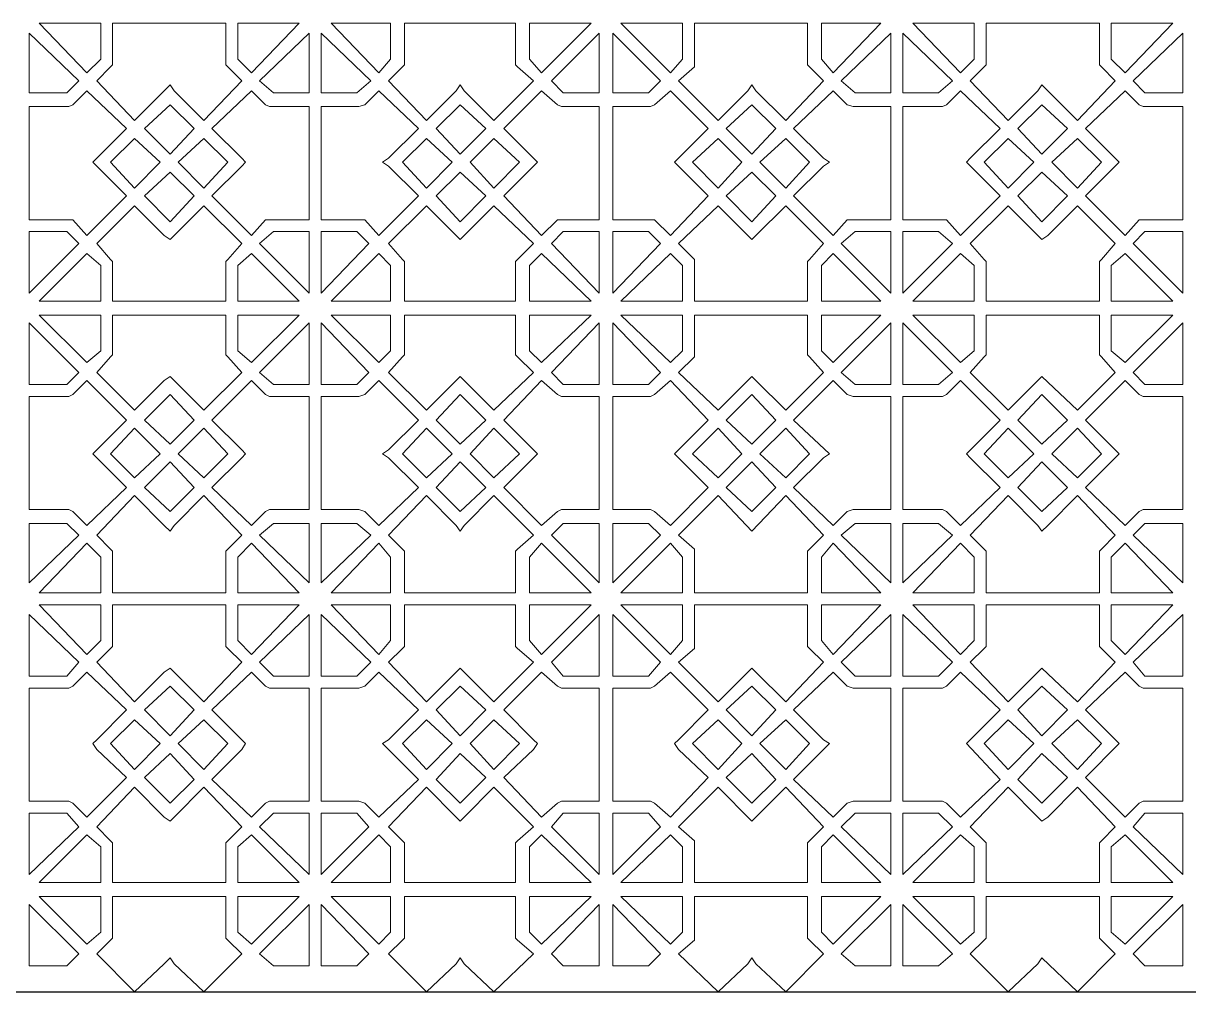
# Model space of a CAD drawing. Extents: x -66030 to 95157, y -13132 to 45879.
# Drawn here: x 44302 to 46595, y 24423 to 26329 of the extents above; entities that cross this region are included whole.
import ezdxf

# ---------------------------------------------------------------- set-up
doc = ezdxf.new("R2010")
doc.units = 0
doc.header["$LTSCALE"] = 100
doc.header["$MEASUREMENT"] = 0
doc.layers.get('0').update_dxf_attribs({"linetype": 'CONTINUOUS'})
doc.layers.add('3', color=11, linetype='CONTINUOUS')

msp = doc.modelspace()

# ---------------------------------------------------------------- linework, layer by layer
at = {"lineweight": 0}
for points in [[(44333.7, 26328.7), (44454.8, 26328.7), (44454.8, 26258.4), (44427.4, 26231), (44333.7, 26328.7)], [(44447, 26215.4), (44474.3, 26242.8), (44478.2, 26246.7), (44478.2, 26328.7), (44700.9, 26328.7), (44700.9, 26246.7), (44704.8, 26242.8), (44732.1, 26215.4), (44657.9, 26137.3), (44599.3, 26195.9), (44591.5, 26207.6), (44579.8, 26195.9), (44521.2, 26137.3), (44447, 26215.4)], [(44724.3, 26328.7), (44845.4, 26328.7), (44751.6, 26231), (44724.3, 26258.4), (44724.3, 26328.7)], [(44907.9, 26328.7), (45025.1, 26328.7), (45025.1, 26258.4), (45001.6, 26231), (44907.9, 26328.7)], [(45271.1, 26328.7), (45271.1, 26246.7), (45275, 26242.8), (45306.3, 26215.4), (45228.2, 26137.3), (45169.6, 26195.9), (45161.8, 26207.6), (45154, 26195.9), (45095.4, 26137.3), (45021.2, 26215.4), (45048.5, 26242.8), (45052.4, 26246.7), (45052.4, 26328.7), (45271.1, 26328.7)], [(45321.9, 26231), (45298.5, 26258.4), (45298.5, 26328.7), (45419.6, 26328.7), (45321.9, 26231)], [(45478.2, 26328.7), (45599.2, 26328.7), (45599.2, 26258.4), (45575.8, 26231), (45478.2, 26328.7)], [(45591.4, 26215.4), (45622.7, 26242.8), (45622.7, 26246.7), (45622.7, 26328.7), (45845.3, 26328.7), (45845.3, 26246.7), (45849.2, 26242.8), (45876.6, 26215.4), (45802.4, 26137.3), (45743.8, 26195.9), (45735.9, 26207.6), (45728.1, 26195.9), (45669.5, 26137.3), (45591.4, 26215.4)], [(45872.7, 26328.7), (45989.8, 26328.7), (45896.1, 26231), (45872.7, 26258.4), (45872.7, 26328.7)], [(46052.3, 26328.7), (46173.4, 26328.7), (46173.4, 26258.4), (46146.1, 26231), (46052.3, 26328.7)], [(46419.5, 26328.7), (46419.5, 26246.7), (46423.4, 26242.8), (46450.7, 26215.4), (46376.5, 26137.3), (46306.2, 26207.6), (46298.4, 26195.9), (46239.8, 26137.3), (46165.6, 26215.4), (46192.9, 26242.8), (46196.9, 26246.7), (46196.9, 26328.7), (46419.5, 26328.7)], [(46470.3, 26231), (46442.9, 26258.4), (46442.9, 26328.7), (46564, 26328.7), (46470.3, 26231)], [(44314.2, 26192), (44314.2, 26309.2), (44411.8, 26215.4), (44388.4, 26192), (44314.2, 26192)], [(44864.9, 26309.2), (44864.9, 26192), (44794.6, 26192), (44767.3, 26215.4), (44864.9, 26309.2)], [(44888.4, 26192), (44888.4, 26309.2), (44986, 26215.4), (44958.7, 26192), (44888.4, 26192)], [(45435.2, 26192), (45364.9, 26192), (45341.4, 26215.4), (45435.2, 26309.2), (45435.2, 26192)], [(45462.5, 26192), (45462.5, 26309.2), (45556.3, 26215.4), (45532.8, 26192), (45462.5, 26192)], [(46009.4, 26309.2), (46009.4, 26192), (45939.1, 26192), (45911.7, 26215.4), (46009.4, 26309.2)], [(46032.8, 26192), (46032.8, 26309.2), (46130.5, 26215.4), (46103.1, 26192), (46032.8, 26192)], [(46583.5, 26192), (46509.3, 26192), (46485.9, 26215.4), (46583.5, 26309.2), (46583.5, 26192)], [(44314.2, 26164.6), (44392.3, 26164.6), (44400.1, 26168.5), (44427.4, 26195.9), (44505.6, 26121.7), (44447, 26063.1), (44439.2, 26055.3), (44447, 26047.5), (44505.6, 25988.9), (44427.4, 25910.7), (44400.1, 25942), (44392.3, 25942), (44314.2, 25942), (44314.2, 26164.6)], [(44864.9, 26164.6), (44864.9, 25942), (44786.8, 25942), (44779, 25942), (44751.6, 25910.7), (44673.5, 25988.9), (44732.1, 26047.5), (44739.9, 26055.3), (44732.1, 26063.1), (44673.5, 26121.7), (44751.6, 26195.9), (44779, 26168.5), (44786.8, 26164.6), (44864.9, 26164.6)], [(44888.4, 25942), (44888.4, 26164.6), (44962.6, 26164.6), (44974.3, 26168.5), (45001.6, 26195.9), (45079.7, 26121.7), (45021.2, 26063.1), (45009.4, 26055.3), (45021.2, 26047.5), (45079.7, 25988.9), (45001.6, 25910.7), (44974.3, 25942), (44962.6, 25942), (44888.4, 25942)], [(45321.9, 26195.9), (45353.2, 26168.5), (45361, 26164.6), (45435.2, 26164.6), (45435.2, 25942), (45361, 25942), (45353.2, 25942), (45321.9, 25910.7), (45247.7, 25988.9), (45306.3, 26047.5), (45314.1, 26055.3), (45306.3, 26063.1), (45247.7, 26121.7), (45321.9, 26195.9)], [(45462.5, 26164.6), (45536.7, 26164.6), (45544.6, 26168.5), (45575.8, 26195.9), (45650, 26121.7), (45591.4, 26063.1), (45583.6, 26055.3), (45591.4, 26047.5), (45650, 25988.9), (45575.8, 25910.7), (45544.6, 25942), (45536.7, 25942), (45462.5, 25942), (45462.5, 26164.6)], [(46009.4, 26164.6), (46009.4, 25942), (45935.2, 25942), (45923.4, 25942), (45896.1, 25910.7), (45818, 25988.9), (45876.6, 26047.5), (45888.3, 26055.3), (45876.6, 26063.1), (45818, 26121.7), (45896.1, 26195.9), (45923.4, 26168.5), (45935.2, 26164.6), (46009.4, 26164.6)], [(46032.8, 25942), (46032.8, 26164.6), (46110.9, 26164.6), (46118.7, 26168.5), (46146.1, 26195.9), (46224.2, 26121.7), (46165.6, 26063.1), (46157.8, 26055.3), (46224.2, 25988.9), (46146.1, 25910.7), (46118.7, 25942), (46110.9, 25942), (46032.8, 25942)], [(46470.3, 26195.9), (46497.6, 26168.5), (46505.4, 26164.6), (46583.5, 26164.6), (46583.5, 25942), (46505.4, 25942), (46497.6, 25942), (46470.3, 25910.7), (46392.2, 25988.9), (46458.6, 26055.3), (46392.2, 26121.7), (46470.3, 26195.9)], [(44591.5, 26168.5), (44638.4, 26121.7), (44591.5, 26070.9), (44540.7, 26121.7), (44591.5, 26168.5)], [(45161.8, 26168.5), (45212.5, 26121.7), (45161.8, 26070.9), (45114.9, 26121.7), (45161.8, 26168.5)], [(45735.9, 26168.5), (45782.8, 26121.7), (45735.9, 26070.9), (45685.2, 26121.7), (45735.9, 26168.5)], [(46306.2, 26168.5), (46357, 26121.7), (46306.2, 26070.9), (46259.3, 26121.7), (46306.2, 26168.5)], [(44521.2, 26004.5), (44474.3, 26055.3), (44521.2, 26102.1), (44572, 26055.3), (44521.2, 26004.5)], [(44657.9, 26102.1), (44704.8, 26055.3), (44657.9, 26004.5), (44607.1, 26055.3), (44657.9, 26102.1)], [(45095.4, 26004.5), (45048.5, 26055.3), (45095.4, 26102.1), (45146.1, 26055.3), (45095.4, 26004.5)], [(45228.2, 26102.1), (45279, 26055.3), (45228.2, 26004.5), (45181.3, 26055.3), (45228.2, 26102.1)], [(45669.5, 26004.5), (45618.8, 26055.3), (45669.5, 26102.1), (45716.4, 26055.3), (45669.5, 26004.5)], [(45802.4, 26102.1), (45849.2, 26055.3), (45802.4, 26004.5), (45751.6, 26055.3), (45802.4, 26102.1)], [(46239.8, 26004.5), (46192.9, 26055.3), (46239.8, 26102.1), (46290.6, 26055.3), (46239.8, 26004.5)], [(46376.5, 26102.1), (46423.4, 26055.3), (46376.5, 26004.5), (46325.7, 26055.3), (46376.5, 26102.1)], [(44638.4, 25988.9), (44591.5, 25938.1), (44540.7, 25988.9), (44591.5, 26035.7), (44638.4, 25988.9)], [(45212.5, 25988.9), (45161.8, 25938.1), (45114.9, 25988.9), (45161.8, 26035.7), (45212.5, 25988.9)], [(45782.8, 25988.9), (45735.9, 25938.1), (45685.2, 25988.9), (45735.9, 26035.7), (45782.8, 25988.9)], [(46357, 25988.9), (46306.2, 25938.1), (46259.3, 25988.9), (46306.2, 26035.7), (46357, 25988.9)], [(44700.9, 25781.9), (44478.2, 25781.9), (44478.2, 25860), (44474.3, 25863.9), (44447, 25895.1), (44521.2, 25969.3), (44579.8, 25910.7), (44591.5, 25902.9), (44599.3, 25910.7), (44657.9, 25969.3), (44732.1, 25895.1), (44704.8, 25863.9), (44700.9, 25860), (44700.9, 25781.9)], [(45271.1, 25781.9), (45052.4, 25781.9), (45052.4, 25860), (45048.5, 25863.9), (45021.2, 25895.1), (45095.4, 25969.3), (45154, 25910.7), (45161.8, 25902.9), (45169.6, 25910.7), (45228.2, 25969.3), (45306.3, 25895.1), (45275, 25863.9), (45271.1, 25860), (45271.1, 25781.9)], [(45845.3, 25781.9), (45622.7, 25781.9), (45622.7, 25860), (45622.7, 25863.9), (45591.4, 25895.1), (45669.5, 25969.3), (45735.9, 25902.9), (45743.8, 25910.7), (45802.4, 25969.3), (45876.6, 25895.1), (45849.2, 25863.9), (45845.3, 25860), (45845.3, 25781.9)], [(46419.5, 25781.9), (46196.9, 25781.9), (46196.9, 25860), (46192.9, 25863.9), (46165.6, 25895.1), (46239.8, 25969.3), (46298.4, 25910.7), (46306.2, 25902.9), (46317.9, 25910.7), (46376.5, 25969.3), (46450.7, 25895.1), (46423.4, 25863.9), (46419.5, 25860), (46419.5, 25781.9)], [(44314.2, 25797.5), (44314.2, 25918.6), (44388.4, 25918.6), (44411.8, 25895.1), (44314.2, 25797.5)], [(44864.9, 25918.6), (44864.9, 25797.5), (44767.3, 25895.1), (44794.6, 25918.6), (44864.9, 25918.6)], [(44888.4, 25797.5), (44888.4, 25918.6), (44958.7, 25918.6), (44982.1, 25895.1), (44888.4, 25797.5)], [(45435.2, 25918.6), (45435.2, 25797.5), (45341.4, 25895.1), (45364.9, 25918.6), (45435.2, 25918.6)], [(45556.3, 25895.1), (45462.5, 25797.5), (45462.5, 25918.6), (45532.8, 25918.6), (45556.3, 25895.1)], [(46009.4, 25918.6), (46009.4, 25797.5), (45911.7, 25895.1), (45939.1, 25918.6), (46009.4, 25918.6)], [(46032.8, 25797.5), (46032.8, 25918.6), (46103.1, 25918.6), (46130.5, 25895.1), (46032.8, 25797.5)], [(46583.5, 25797.5), (46485.9, 25895.1), (46509.3, 25918.6), (46583.5, 25918.6), (46583.5, 25797.5)], [(44454.8, 25781.9), (44333.7, 25781.9), (44427.4, 25875.6), (44454.8, 25852.2), (44454.8, 25781.9)], [(44845.4, 25781.9), (44724.3, 25781.9), (44724.3, 25852.2), (44751.6, 25875.6), (44845.4, 25781.9)], [(45025.1, 25781.9), (44907.9, 25781.9), (45001.6, 25875.6), (45025.1, 25852.2), (45025.1, 25781.9)], [(45419.6, 25781.9), (45298.5, 25781.9), (45298.5, 25852.2), (45321.9, 25875.6), (45419.6, 25781.9)], [(45599.2, 25781.9), (45478.2, 25781.9), (45575.8, 25875.6), (45599.2, 25852.2), (45599.2, 25781.9)], [(45989.8, 25781.9), (45872.7, 25781.9), (45872.7, 25852.2), (45896.1, 25875.6), (45989.8, 25781.9)], [(46173.4, 25781.9), (46052.3, 25781.9), (46146.1, 25875.6), (46173.4, 25852.2), (46173.4, 25781.9)], [(46564, 25781.9), (46442.9, 25781.9), (46442.9, 25852.2), (46470.3, 25875.6), (46564, 25781.9)], [(44333.7, 25754.5), (44454.8, 25754.5), (44454.8, 25684.2), (44427.4, 25660.8), (44333.7, 25754.5)], [(44478.2, 25754.5), (44700.9, 25754.5), (44700.9, 25676.4), (44704.8, 25672.5), (44732.1, 25641.2), (44657.9, 25567), (44599.3, 25625.6), (44591.5, 25633.4), (44579.8, 25625.6), (44521.2, 25567), (44447, 25641.2), (44474.3, 25672.5), (44478.2, 25676.4), (44478.2, 25754.5)], [(44724.3, 25754.5), (44845.4, 25754.5), (44751.6, 25660.8), (44724.3, 25684.2), (44724.3, 25754.5)], [(44907.9, 25754.5), (45025.1, 25754.5), (45025.1, 25684.2), (45001.6, 25660.8), (44907.9, 25754.5)], [(45052.4, 25754.5), (45271.1, 25754.5), (45271.1, 25676.4), (45275, 25672.5), (45306.3, 25641.2), (45228.2, 25567), (45169.6, 25625.6), (45161.8, 25633.4), (45154, 25625.6), (45095.4, 25567), (45021.2, 25641.2), (45048.5, 25672.5), (45052.4, 25676.4), (45052.4, 25754.5)], [(45298.5, 25754.5), (45419.6, 25754.5), (45321.9, 25660.8), (45298.5, 25684.2), (45298.5, 25754.5)], [(45478.2, 25754.5), (45599.2, 25754.5), (45599.2, 25684.2), (45575.8, 25660.8), (45478.2, 25754.5)], [(45622.7, 25754.5), (45845.3, 25754.5), (45845.3, 25676.4), (45849.2, 25672.5), (45876.6, 25641.2), (45802.4, 25567), (45743.8, 25625.6), (45735.9, 25633.4), (45728.1, 25625.6), (45669.5, 25567), (45591.4, 25641.2), (45622.7, 25672.5), (45622.7, 25676.4), (45622.7, 25754.5)], [(45872.7, 25754.5), (45989.8, 25754.5), (45896.1, 25660.8), (45872.7, 25684.2), (45872.7, 25754.5)], [(46052.3, 25754.5), (46173.4, 25754.5), (46173.4, 25684.2), (46146.1, 25660.8), (46052.3, 25754.5)], [(46196.9, 25754.5), (46419.5, 25754.5), (46419.5, 25676.4), (46423.4, 25672.5), (46450.7, 25641.2), (46376.5, 25567), (46306.2, 25633.4), (46298.4, 25625.6), (46239.8, 25567), (46165.6, 25641.2), (46192.9, 25672.5), (46196.9, 25676.4), (46196.9, 25754.5)], [(46442.9, 25754.5), (46564, 25754.5), (46470.3, 25660.8), (46442.9, 25684.2), (46442.9, 25754.5)], [(44314.2, 25617.8), (44314.2, 25738.9), (44411.8, 25641.2), (44388.4, 25617.8), (44314.2, 25617.8)], [(44864.9, 25738.9), (44864.9, 25617.8), (44794.6, 25617.8), (44767.3, 25641.2), (44864.9, 25738.9)], [(44888.4, 25617.8), (44888.4, 25738.9), (44982.1, 25641.2), (44958.7, 25617.8), (44888.4, 25617.8)], [(45435.2, 25738.9), (45435.2, 25617.8), (45364.9, 25617.8), (45341.4, 25641.2), (45435.2, 25738.9)], [(45462.5, 25738.9), (45556.3, 25641.2), (45532.8, 25617.8), (45462.5, 25617.8), (45462.5, 25738.9)], [(46009.4, 25738.9), (46009.4, 25617.8), (45939.1, 25617.8), (45911.7, 25641.2), (46009.4, 25738.9)], [(46032.8, 25617.8), (46032.8, 25738.9), (46130.5, 25641.2), (46103.1, 25617.8), (46032.8, 25617.8)], [(46485.9, 25641.2), (46583.5, 25738.9), (46583.5, 25617.8), (46509.3, 25617.8), (46485.9, 25641.2)], [(44427.4, 25340.5), (44400.1, 25367.8), (44392.3, 25371.7), (44314.2, 25371.7), (44314.2, 25594.4), (44392.3, 25594.4), (44400.1, 25598.3), (44427.4, 25625.6), (44505.6, 25547.5), (44447, 25488.9), (44439.2, 25481.1), (44447, 25473.3), (44505.6, 25414.7), (44427.4, 25340.5)], [(44864.9, 25594.4), (44864.9, 25371.7), (44786.8, 25371.7), (44779, 25367.8), (44751.6, 25340.5), (44673.5, 25414.7), (44732.1, 25473.3), (44739.9, 25481.1), (44732.1, 25488.9), (44673.5, 25547.5), (44751.6, 25625.6), (44779, 25598.3), (44786.8, 25594.4), (44864.9, 25594.4)], [(44888.4, 25371.7), (44888.4, 25594.4), (44962.6, 25594.4), (44974.3, 25598.3), (45001.6, 25625.6), (45079.7, 25547.5), (45021.2, 25488.9), (45009.4, 25481.1), (45021.2, 25473.3), (45079.7, 25414.7), (45001.6, 25340.5), (44974.3, 25367.8), (44962.6, 25371.7), (44888.4, 25371.7)], [(45435.2, 25371.7), (45361, 25371.7), (45353.2, 25367.8), (45321.9, 25340.5), (45247.7, 25414.7), (45306.3, 25473.3), (45314.1, 25481.1), (45306.3, 25488.9), (45247.7, 25547.5), (45321.9, 25625.6), (45353.2, 25598.3), (45361, 25594.4), (45435.2, 25594.4), (45435.2, 25371.7)], [(45575.8, 25340.5), (45544.6, 25367.8), (45536.7, 25371.7), (45462.5, 25371.7), (45462.5, 25594.4), (45536.7, 25594.4), (45544.6, 25598.3), (45575.8, 25625.6), (45650, 25547.5), (45591.4, 25488.9), (45583.6, 25481.1), (45591.4, 25473.3), (45650, 25414.7), (45575.8, 25340.5)], [(46009.4, 25594.4), (46009.4, 25371.7), (45935.2, 25371.7), (45923.4, 25367.8), (45896.1, 25340.5), (45818, 25414.7), (45876.6, 25473.3), (45888.3, 25481.1), (45818, 25547.5), (45896.1, 25625.6), (45923.4, 25598.3), (45935.2, 25594.4), (46009.4, 25594.4)], [(46032.8, 25371.7), (46032.8, 25594.4), (46110.9, 25594.4), (46118.7, 25598.3), (46146.1, 25625.6), (46224.2, 25547.5), (46157.8, 25481.1), (46165.6, 25473.3), (46224.2, 25414.7), (46146.1, 25340.5), (46118.7, 25367.8), (46110.9, 25371.7), (46032.8, 25371.7)], [(46583.5, 25371.7), (46505.4, 25371.7), (46497.6, 25367.8), (46470.3, 25340.5), (46392.2, 25414.7), (46450.7, 25473.3), (46458.6, 25481.1), (46450.7, 25488.9), (46392.2, 25547.5), (46470.3, 25625.6), (46497.6, 25598.3), (46505.4, 25594.4), (46583.5, 25594.4), (46583.5, 25371.7)], [(44540.7, 25547.5), (44591.5, 25598.3), (44638.4, 25547.5), (44591.5, 25500.6), (44540.7, 25547.5)], [(45114.9, 25547.5), (45161.8, 25598.3), (45212.5, 25547.5), (45161.8, 25500.6), (45114.9, 25547.5)], [(45685.2, 25547.5), (45735.9, 25598.3), (45782.8, 25547.5), (45735.9, 25500.6), (45685.2, 25547.5)], [(46259.3, 25547.5), (46306.2, 25598.3), (46357, 25547.5), (46306.2, 25500.6), (46259.3, 25547.5)], [(44521.2, 25434.2), (44474.3, 25481.1), (44521.2, 25531.9), (44572, 25481.1), (44521.2, 25434.2)], [(44657.9, 25531.9), (44704.8, 25481.1), (44657.9, 25434.2), (44607.1, 25481.1), (44657.9, 25531.9)], [(45095.4, 25434.2), (45048.5, 25481.1), (45095.4, 25531.9), (45146.1, 25481.1), (45095.4, 25434.2)], [(45228.2, 25531.9), (45279, 25481.1), (45228.2, 25434.2), (45181.3, 25481.1), (45228.2, 25531.9)], [(45669.5, 25434.2), (45618.8, 25481.1), (45669.5, 25531.9), (45716.4, 25481.1), (45669.5, 25434.2)], [(45802.4, 25531.9), (45849.2, 25481.1), (45802.4, 25434.2), (45751.6, 25481.1), (45802.4, 25531.9)], [(46239.8, 25434.2), (46192.9, 25481.1), (46239.8, 25531.9), (46290.6, 25481.1), (46239.8, 25434.2)], [(46376.5, 25531.9), (46423.4, 25481.1), (46376.5, 25434.2), (46325.7, 25481.1), (46376.5, 25531.9)], [(44591.5, 25367.8), (44540.7, 25414.7), (44591.5, 25465.5), (44638.4, 25414.7), (44591.5, 25367.8)], [(45161.8, 25367.8), (45114.9, 25414.7), (45161.8, 25465.5), (45212.5, 25414.7), (45161.8, 25367.8)], [(45735.9, 25367.8), (45685.2, 25414.7), (45735.9, 25465.5), (45782.8, 25414.7), (45735.9, 25367.8)], [(46306.2, 25367.8), (46259.3, 25414.7), (46306.2, 25465.5), (46357, 25414.7), (46306.2, 25367.8)], [(44478.2, 25207.7), (44478.2, 25289.7), (44474.3, 25293.6), (44447, 25320.9), (44521.2, 25399.1), (44579.8, 25340.5), (44591.5, 25328.8), (44599.3, 25340.5), (44657.9, 25399.1), (44732.1, 25320.9), (44704.8, 25293.6), (44700.9, 25289.7), (44700.9, 25207.7), (44478.2, 25207.7)], [(45306.3, 25320.9), (45275, 25293.6), (45271.1, 25289.7), (45271.1, 25207.7), (45052.4, 25207.7), (45052.4, 25289.7), (45048.5, 25293.6), (45021.2, 25320.9), (45095.4, 25399.1), (45154, 25340.5), (45161.8, 25328.8), (45169.6, 25340.5), (45228.2, 25399.1), (45306.3, 25320.9)], [(45622.7, 25207.7), (45622.7, 25289.7), (45622.7, 25293.6), (45591.4, 25320.9), (45669.5, 25399.1), (45735.9, 25328.8), (45802.4, 25399.1), (45876.6, 25320.9), (45849.2, 25293.6), (45845.3, 25289.7), (45845.3, 25207.7), (45622.7, 25207.7)], [(46450.7, 25320.9), (46423.4, 25293.6), (46419.5, 25289.7), (46419.5, 25207.7), (46196.9, 25207.7), (46196.9, 25289.7), (46192.9, 25293.6), (46165.6, 25320.9), (46239.8, 25399.1), (46298.4, 25340.5), (46306.2, 25328.8), (46317.9, 25340.5), (46376.5, 25399.1), (46450.7, 25320.9)], [(44314.2, 25344.4), (44388.4, 25344.4), (44411.8, 25320.9), (44314.2, 25227.2), (44314.2, 25344.4)], [(44864.9, 25344.4), (44864.9, 25227.2), (44767.3, 25320.9), (44794.6, 25344.4), (44864.9, 25344.4)], [(44888.4, 25227.2), (44888.4, 25344.4), (44958.7, 25344.4), (44986, 25320.9), (44888.4, 25227.2)], [(45435.2, 25344.4), (45435.2, 25227.2), (45341.4, 25320.9), (45364.9, 25344.4), (45435.2, 25344.4)], [(45462.5, 25344.4), (45532.8, 25344.4), (45556.3, 25320.9), (45462.5, 25227.2), (45462.5, 25344.4)], [(46009.4, 25344.4), (46009.4, 25227.2), (45911.7, 25320.9), (45939.1, 25344.4), (46009.4, 25344.4)], [(46032.8, 25227.2), (46032.8, 25344.4), (46103.1, 25344.4), (46130.5, 25320.9), (46032.8, 25227.2)], [(46583.5, 25344.4), (46583.5, 25227.2), (46485.9, 25320.9), (46509.3, 25344.4), (46583.5, 25344.4)], [(44427.4, 25305.3), (44454.8, 25278), (44454.8, 25207.7), (44333.7, 25207.7), (44427.4, 25305.3)], [(44845.4, 25207.7), (44724.3, 25207.7), (44724.3, 25278), (44751.6, 25305.3), (44845.4, 25207.7)], [(45025.1, 25207.7), (44907.9, 25207.7), (45001.6, 25305.3), (45025.1, 25278), (45025.1, 25207.7)], [(45419.6, 25207.7), (45298.5, 25207.7), (45298.5, 25278), (45321.9, 25305.3), (45419.6, 25207.7)], [(45575.8, 25305.3), (45599.2, 25278), (45599.2, 25207.7), (45478.2, 25207.7), (45575.8, 25305.3)], [(45989.8, 25207.7), (45872.7, 25207.7), (45872.7, 25278), (45896.1, 25305.3), (45989.8, 25207.7)], [(46173.4, 25207.7), (46052.3, 25207.7), (46146.1, 25305.3), (46173.4, 25278), (46173.4, 25207.7)], [(46564, 25207.7), (46442.9, 25207.7), (46442.9, 25278), (46470.3, 25305.3), (46564, 25207.7)], [(44333.7, 25184.2), (44454.8, 25184.2), (44454.8, 25113.9), (44427.4, 25086.6), (44333.7, 25184.2)], [(44447, 25071), (44474.3, 25098.3), (44478.2, 25102.2), (44478.2, 25184.2), (44700.9, 25184.2), (44700.9, 25102.2), (44704.8, 25098.3), (44732.1, 25071), (44657.9, 24992.8), (44599.3, 25051.4), (44591.5, 25059.2), (44579.8, 25051.4), (44521.2, 24992.8), (44447, 25071)], [(44724.3, 25184.2), (44845.4, 25184.2), (44751.6, 25086.6), (44724.3, 25113.9), (44724.3, 25184.2)], [(44907.9, 25184.2), (45025.1, 25184.2), (45025.1, 25113.9), (45001.6, 25086.6), (44907.9, 25184.2)], [(45271.1, 25184.2), (45271.1, 25102.2), (45275, 25098.3), (45306.3, 25071), (45228.2, 24992.8), (45169.6, 25051.4), (45161.8, 25059.2), (45154, 25051.4), (45095.4, 24992.8), (45021.2, 25071), (45048.5, 25098.3), (45052.4, 25102.2), (45052.4, 25184.2), (45271.1, 25184.2)], [(45321.9, 25086.6), (45298.5, 25113.9), (45298.5, 25184.2), (45419.6, 25184.2), (45321.9, 25086.6)], [(45478.2, 25184.2), (45599.2, 25184.2), (45599.2, 25113.9), (45575.8, 25086.6), (45478.2, 25184.2)], [(45591.4, 25071), (45622.7, 25098.3), (45622.7, 25102.2), (45622.7, 25184.2), (45845.3, 25184.2), (45845.3, 25102.2), (45849.2, 25098.3), (45876.6, 25071), (45802.4, 24992.8), (45743.8, 25051.4), (45735.9, 25059.2), (45728.1, 25051.4), (45669.5, 24992.8), (45591.4, 25071)], [(45872.7, 25184.2), (45989.8, 25184.2), (45896.1, 25086.6), (45872.7, 25113.9), (45872.7, 25184.2)], [(46052.3, 25184.2), (46173.4, 25184.2), (46173.4, 25113.9), (46146.1, 25086.6), (46052.3, 25184.2)], [(46419.5, 25184.2), (46419.5, 25102.2), (46423.4, 25098.3), (46450.7, 25071), (46376.5, 24992.8), (46306.2, 25059.2), (46298.4, 25051.4), (46239.8, 24992.8), (46165.6, 25071), (46192.9, 25098.3), (46196.9, 25102.2), (46196.9, 25184.2), (46419.5, 25184.2)], [(46470.3, 25086.6), (46442.9, 25113.9), (46442.9, 25184.2), (46564, 25184.2), (46470.3, 25086.6)], [(44314.2, 25043.6), (44314.2, 25164.7), (44411.8, 25071), (44388.4, 25043.6), (44314.2, 25043.6)], [(44864.9, 25164.7), (44864.9, 25043.6), (44794.6, 25043.6), (44767.3, 25071), (44864.9, 25164.7)], [(44888.4, 25043.6), (44888.4, 25164.7), (44986, 25071), (44958.7, 25043.6), (44888.4, 25043.6)], [(45435.2, 25043.6), (45364.9, 25043.6), (45341.4, 25071), (45435.2, 25164.7), (45435.2, 25043.6)], [(45462.5, 25043.6), (45462.5, 25164.7), (45556.3, 25071), (45532.8, 25043.6), (45462.5, 25043.6)], [(46009.4, 25164.7), (46009.4, 25043.6), (45939.1, 25043.6), (45911.7, 25071), (46009.4, 25164.7)], [(46032.8, 25043.6), (46032.8, 25164.7), (46130.5, 25071), (46103.1, 25043.6), (46032.8, 25043.6)], [(46583.5, 25043.6), (46509.3, 25043.6), (46485.9, 25071), (46583.5, 25164.7), (46583.5, 25043.6)], [(44314.2, 25020.2), (44392.3, 25020.2), (44400.1, 25024.1), (44427.4, 25051.4), (44505.6, 24977.2), (44447, 24918.6), (44439.2, 24910.8), (44447, 24899.1), (44505.6, 24844.4), (44427.4, 24766.3), (44400.1, 24793.6), (44392.3, 24797.5), (44314.2, 24797.5), (44314.2, 25020.2)], [(44864.9, 25020.2), (44864.9, 24797.5), (44786.8, 24797.5), (44779, 24793.6), (44751.6, 24766.3), (44673.5, 24840.5), (44732.1, 24899.1), (44739.9, 24910.8), (44732.1, 24918.6), (44673.5, 24977.2), (44751.6, 25051.4), (44779, 25024.1), (44786.8, 25020.2), (44864.9, 25020.2)], [(44888.4, 24797.5), (44888.4, 25020.2), (44962.6, 25020.2), (44974.3, 25024.1), (45001.6, 25051.4), (45079.7, 24977.2), (45021.2, 24918.6), (45009.4, 24910.8), (45021.2, 24899.1), (45079.7, 24840.5), (45001.6, 24766.3), (44974.3, 24793.6), (44962.6, 24797.5), (44888.4, 24797.5)], [(45321.9, 25051.4), (45353.2, 25024.1), (45361, 25020.2), (45435.2, 25020.2), (45435.2, 24797.5), (45361, 24797.5), (45353.2, 24793.6), (45321.9, 24766.3), (45247.7, 24844.4), (45306.3, 24899.1), (45314.1, 24910.8), (45306.3, 24918.6), (45247.7, 24977.2), (45321.9, 25051.4)], [(45462.5, 25020.2), (45536.7, 25020.2), (45544.6, 25024.1), (45575.8, 25051.4), (45650, 24977.2), (45591.4, 24918.6), (45583.6, 24910.8), (45591.4, 24899.1), (45650, 24844.4), (45575.8, 24766.3), (45544.6, 24793.6), (45536.7, 24797.5), (45462.5, 24797.5), (45462.5, 25020.2)], [(46009.4, 25020.2), (46009.4, 24797.5), (45935.2, 24797.5), (45923.4, 24793.6), (45896.1, 24766.3), (45818, 24840.5), (45876.6, 24899.1), (45888.3, 24910.8), (45876.6, 24918.6), (45818, 24977.2), (45896.1, 25051.4), (45923.4, 25024.1), (45935.2, 25020.2), (46009.4, 25020.2)], [(46032.8, 24797.5), (46032.8, 25020.2), (46110.9, 25020.2), (46118.7, 25024.1), (46146.1, 25051.4), (46224.2, 24977.2), (46165.6, 24918.6), (46157.8, 24910.8), (46224.2, 24840.5), (46146.1, 24766.3), (46118.7, 24793.6), (46110.9, 24797.5), (46032.8, 24797.5)], [(46470.3, 25051.4), (46497.6, 25024.1), (46505.4, 25020.2), (46583.5, 25020.2), (46583.5, 24797.5), (46505.4, 24797.5), (46497.6, 24793.6), (46470.3, 24766.3), (46392.2, 24844.4), (46458.6, 24910.8), (46392.2, 24977.2), (46470.3, 25051.4)], [(44591.5, 25024.1), (44638.4, 24977.2), (44591.5, 24926.4), (44540.7, 24977.2), (44591.5, 25024.1)], [(45161.8, 25024.1), (45212.5, 24977.2), (45161.8, 24926.4), (45114.9, 24977.2), (45161.8, 25024.1)], [(45735.9, 25024.1), (45782.8, 24977.2), (45735.9, 24926.4), (45685.2, 24977.2), (45735.9, 25024.1)], [(46306.2, 25024.1), (46357, 24977.2), (46306.2, 24926.4), (46259.3, 24977.2), (46306.2, 25024.1)], [(44521.2, 24860), (44474.3, 24910.8), (44521.2, 24957.7), (44572, 24910.8), (44521.2, 24860)], [(44657.9, 24957.7), (44704.8, 24910.8), (44657.9, 24860), (44607.1, 24910.8), (44657.9, 24957.7)], [(45095.4, 24860), (45048.5, 24910.8), (45095.4, 24957.7), (45146.1, 24910.8), (45095.4, 24860)], [(45228.2, 24957.7), (45279, 24910.8), (45228.2, 24860), (45181.3, 24910.8), (45228.2, 24957.7)], [(45669.5, 24860), (45618.8, 24910.8), (45669.5, 24957.7), (45716.4, 24910.8), (45669.5, 24860)], [(45802.4, 24957.7), (45849.2, 24910.8), (45802.4, 24860), (45751.6, 24910.8), (45802.4, 24957.7)], [(46239.8, 24860), (46192.9, 24910.8), (46239.8, 24957.7), (46290.6, 24910.8), (46239.8, 24860)], [(46376.5, 24957.7), (46423.4, 24910.8), (46376.5, 24860), (46325.7, 24910.8), (46376.5, 24957.7)], [(44638.4, 24840.5), (44591.5, 24793.6), (44540.7, 24844.4), (44591.5, 24891.3), (44638.4, 24840.5)], [(45212.5, 24844.4), (45161.8, 24793.6), (45114.9, 24840.5), (45161.8, 24891.3), (45212.5, 24844.4)], [(45782.8, 24840.5), (45735.9, 24793.6), (45685.2, 24844.4), (45735.9, 24891.3), (45782.8, 24840.5)], [(46357, 24844.4), (46306.2, 24793.6), (46259.3, 24840.5), (46306.2, 24891.3), (46357, 24844.4)], [(44700.9, 24637.4), (44478.2, 24637.4), (44478.2, 24715.5), (44474.3, 24719.4), (44447, 24746.8), (44521.2, 24824.9), (44579.8, 24766.3), (44591.5, 24758.5), (44599.3, 24766.3), (44657.9, 24824.9), (44732.1, 24746.8), (44704.8, 24719.4), (44700.9, 24715.5), (44700.9, 24637.4)], [(45271.1, 24637.4), (45052.4, 24637.4), (45052.4, 24715.5), (45048.5, 24719.4), (45021.2, 24746.8), (45095.4, 24824.9), (45154, 24766.3), (45161.8, 24758.5), (45169.6, 24766.3), (45228.2, 24824.9), (45306.3, 24746.8), (45275, 24719.4), (45271.1, 24715.5), (45271.1, 24637.4)], [(45845.3, 24637.4), (45622.7, 24637.4), (45622.7, 24715.5), (45622.7, 24719.4), (45591.4, 24746.8), (45669.5, 24824.9), (45735.9, 24758.5), (45743.8, 24766.3), (45802.4, 24824.9), (45876.6, 24746.8), (45849.2, 24719.4), (45845.3, 24715.5), (45845.3, 24637.4)], [(46419.5, 24637.4), (46196.9, 24637.4), (46196.9, 24715.5), (46192.9, 24719.4), (46165.6, 24746.8), (46239.8, 24824.9), (46298.4, 24766.3), (46306.2, 24758.5), (46317.9, 24766.3), (46376.5, 24824.9), (46450.7, 24746.8), (46423.4, 24719.4), (46419.5, 24715.5), (46419.5, 24637.4)], [(44314.2, 24653), (44314.2, 24774.1), (44388.4, 24774.1), (44411.8, 24746.8), (44314.2, 24653)], [(44864.9, 24774.1), (44864.9, 24653), (44767.3, 24746.8), (44794.6, 24774.1), (44864.9, 24774.1)], [(44888.4, 24653), (44888.4, 24774.1), (44958.7, 24774.1), (44982.1, 24746.8), (44888.4, 24653)], [(45435.2, 24774.1), (45435.2, 24653), (45341.4, 24746.8), (45364.9, 24774.1), (45435.2, 24774.1)], [(45556.3, 24746.8), (45462.5, 24653), (45462.5, 24774.1), (45532.8, 24774.1), (45556.3, 24746.8)], [(46009.4, 24774.1), (46009.4, 24653), (45911.7, 24746.8), (45939.1, 24774.1), (46009.4, 24774.1)], [(46032.8, 24653), (46032.8, 24774.1), (46103.1, 24774.1), (46130.5, 24746.8), (46032.8, 24653)], [(46583.5, 24653), (46485.9, 24746.8), (46509.3, 24774.1), (46583.5, 24774.1), (46583.5, 24653)], [(44454.8, 24637.4), (44333.7, 24637.4), (44427.4, 24731.1), (44454.8, 24707.7), (44454.8, 24637.4)], [(44845.4, 24637.4), (44724.3, 24637.4), (44724.3, 24707.7), (44751.6, 24731.1), (44845.4, 24637.4)], [(45025.1, 24637.4), (44907.9, 24637.4), (45001.6, 24731.1), (45025.1, 24707.7), (45025.1, 24637.4)], [(45419.6, 24637.4), (45298.5, 24637.4), (45298.5, 24707.7), (45321.9, 24731.1), (45419.6, 24637.4)], [(45599.2, 24637.4), (45478.2, 24637.4), (45575.8, 24731.1), (45599.2, 24707.7), (45599.2, 24637.4)], [(45989.8, 24637.4), (45872.7, 24637.4), (45872.7, 24707.7), (45896.1, 24731.1), (45989.8, 24637.4)], [(46173.4, 24637.4), (46052.3, 24637.4), (46146.1, 24731.1), (46173.4, 24707.7), (46173.4, 24637.4)], [(46564, 24637.4), (46442.9, 24637.4), (46442.9, 24707.7), (46470.3, 24731.1), (46564, 24637.4)], [(44333.7, 24610.1), (44454.8, 24610.1), (44454.8, 24539.8), (44427.4, 24516.3), (44333.7, 24610.1)], [(44478.2, 24610.1), (44700.9, 24610.1), (44700.9, 24528), (44704.8, 24524.1), (44732.1, 24496.8), (44657.9, 24422.6), (44599.3, 24477.3), (44591.5, 24489), (44579.8, 24477.3), (44521.2, 24422.6), (44447, 24496.8), (44474.3, 24524.1), (44478.2, 24528), (44478.2, 24610.1)], [(44724.3, 24610.1), (44845.4, 24610.1), (44751.6, 24516.3), (44724.3, 24539.8), (44724.3, 24610.1)], [(44907.9, 24610.1), (45025.1, 24610.1), (45025.1, 24539.8), (45001.6, 24516.3), (44907.9, 24610.1)], [(45052.4, 24610.1), (45271.1, 24610.1), (45271.1, 24528), (45275, 24524.1), (45306.3, 24496.8), (45228.2, 24422.6), (45169.6, 24477.3), (45161.8, 24489), (45154, 24477.3), (45095.4, 24422.6), (45021.2, 24496.8), (45048.5, 24524.1), (45052.4, 24528), (45052.4, 24610.1)], [(45298.5, 24610.1), (45419.6, 24610.1), (45321.9, 24516.3), (45298.5, 24539.8), (45298.5, 24610.1)], [(45478.2, 24610.1), (45599.2, 24610.1), (45599.2, 24539.8), (45575.8, 24516.3), (45478.2, 24610.1)], [(45622.7, 24610.1), (45845.3, 24610.1), (45845.3, 24528), (45849.2, 24524.1), (45876.6, 24496.8), (45802.4, 24422.6), (45743.8, 24477.3), (45735.9, 24489), (45728.1, 24477.3), (45669.5, 24422.6), (45591.4, 24496.8), (45622.7, 24524.1), (45622.7, 24528), (45622.7, 24610.1)], [(45872.7, 24610.1), (45989.8, 24610.1), (45896.1, 24516.3), (45872.7, 24539.8), (45872.7, 24610.1)], [(46052.3, 24610.1), (46173.4, 24610.1), (46173.4, 24539.8), (46146.1, 24516.3), (46052.3, 24610.1)], [(46196.9, 24610.1), (46419.5, 24610.1), (46419.5, 24528), (46423.4, 24524.1), (46450.7, 24496.8), (46376.5, 24422.6), (46306.2, 24489), (46298.4, 24477.3), (46239.8, 24422.6), (46165.6, 24496.8), (46192.9, 24524.1), (46196.9, 24528), (46196.9, 24610.1)], [(46442.9, 24610.1), (46564, 24610.1), (46470.3, 24516.3), (46442.9, 24539.8), (46442.9, 24610.1)], [(44314.2, 24473.4), (44314.2, 24594.4), (44411.8, 24496.8), (44388.4, 24473.4), (44314.2, 24473.4)], [(44864.9, 24594.4), (44864.9, 24473.4), (44794.6, 24473.4), (44767.3, 24496.8), (44864.9, 24594.4)], [(44888.4, 24473.4), (44888.4, 24594.4), (44982.1, 24496.8), (44958.7, 24473.4), (44888.4, 24473.4)], [(45435.2, 24594.4), (45435.2, 24473.4), (45364.9, 24473.4), (45341.4, 24496.8), (45435.2, 24594.4)], [(45462.5, 24594.4), (45556.3, 24496.8), (45532.8, 24473.4), (45462.5, 24473.4), (45462.5, 24594.4)], [(46009.4, 24594.4), (46009.4, 24473.4), (45939.1, 24473.4), (45911.7, 24496.8), (46009.4, 24594.4)], [(46032.8, 24473.4), (46032.8, 24594.4), (46130.5, 24496.8), (46103.1, 24473.4), (46032.8, 24473.4)], [(46485.9, 24496.8), (46583.5, 24594.4), (46583.5, 24473.4), (46509.3, 24473.4), (46485.9, 24496.8)]]:
    msp.add_lwpolyline(points, close=True, dxfattribs=at)
at = {"layer": '3'}
msp.add_line((-66009.4, 24422.6), (95156.9, 24422.6), dxfattribs=at)

doc.saveas('drawing.dxf')
